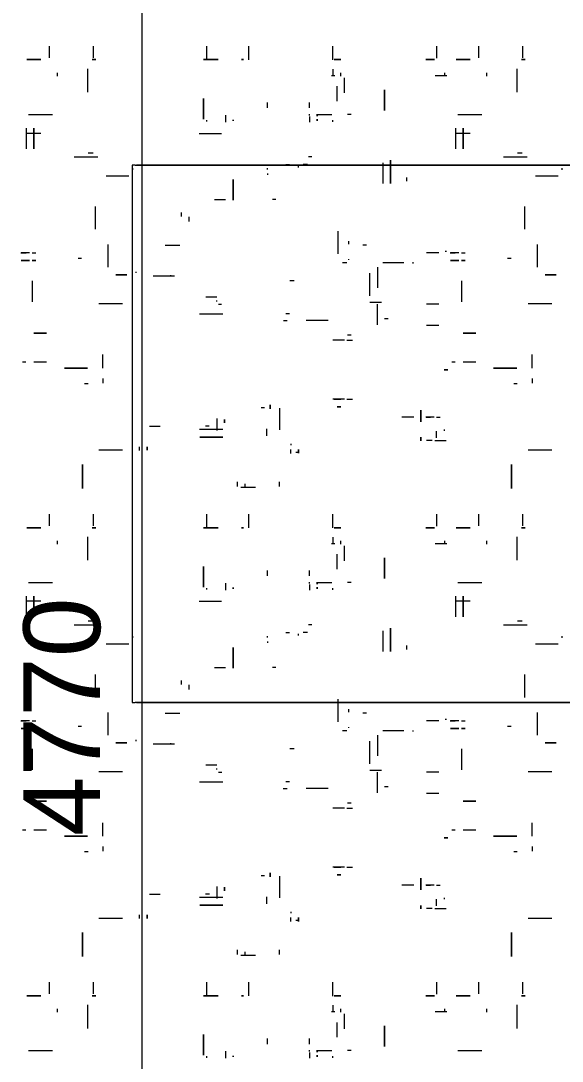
# Model space of a CAD drawing. Header units: millimetres. Extents: x -20313 to 13390, y -15775 to 12805.
# Drawn here: x -9267 to -8561, y -1739 to -383 of the extents above; entities that cross this region are included whole.
import ezdxf

# ---------------------------------------------------------------- set-up
doc = ezdxf.new("R2010")
doc.units = ezdxf.units.MM
for name, color, linetype, lineweight in [('A-ANNO-DIMS', 211, 'Continuous', 9), ('A-ANNO-DIMS-100', 211, 'Continuous', 9), ('G-IMPT', 8, 'Continuous', 5), ('I-FURN', 30, 'Continuous', 5)]:
    doc.layers.add(name, color=color, linetype=linetype, lineweight=lineweight)
doc.styles.add('Arial_3', font='arial.ttf', dxfattribs={"height": 100})
doc.dimstyles.new('Arial_1_0', dxfattribs={"dimscale": 304.8, "dimtxt": 102.02594, "dimasz": 0.328084, "dimexe": 0.328084, "dimexo": 0.0625, "dimgap": 0.082021, "dimtad": 1, "dimdec": 0, "dimzin": 0, "dimdsep": 46, "dimtxsty": 'Arial_3', "dimblk1": 'OBLIQUE', "dimblk2": 'OBLIQUE', "dimsah": 1, "dimcen": 0.09, "dimdle": 0.328084, "dimazin": 0, "dimtfac": 1, "dimtdec": 4, "dimtix": 1, "dimtmove": 0, "dimatfit": 3, "dimfxl": 0.492126, "dimfxlon": 1, "dimtvp": 1, "dimtolj": 1, "dimtzin": 0, "dimarcsym": 2})

# ---------------------------------------------------------------- blocks, each defined once
blk = doc.blocks.new('FUR_2_Tables_Coffee-Profile - _-1171523-01_First floor')
at = {"layer": 'I-FURN', "color": 10}
for p, q in [((-871.7, 350), (-871.7, -350)), ((-870.8, 350), (-871.7, 350)), ((-867.6, 350), (-871.7, 350)), ((-868, 350), (-870.7, 350)), ((-867.6, 350), (-785, 350)), ((-866.7, 350), (-865.9, 350)), ((-866.7, 350), (-863.2, 350)), ((-863.6, 350), (-866.1, 350)), ((-865.9, 350), (-836, 350)), ((-857.3, 350), (-863.4, 350)), ((-780.7, 350), (-863.2, 350)), ((-842.6, 350), (-857.3, 350)), ((-836, 350), (-842.4, 350)), ((-836, 350), (-222.8, 350)), ((-817.6, 350), (-834.9, 350)), ((-222.8, 350), (-817.6, 350)), ((-673, 350), (-785, 350)), ((-780.7, 350), (-673, 350)), ((-673, 350), (630.6, 350)), ((630.6, 350), (-673, 350)), ((229.6, 350), (-222.8, 350)), ((-221.7, 350), (-133.1, 350)), ((-132.4, 350), (-42.2, 350)), ((-42, 350), (48.8, 350)), ((49.1, 350), (139.2, 350)), ((139.9, 350), (228.5, 350)), ((817.8, 350), (229.6, 350)), ((229.6, 350), (836.1, 350)), ((814.1, 350), (630.6, 350)), ((630.6, 350), (673.9, 350)), ((674.9, 350), (809.8, 350)), ((863.7, 350), (809.8, 350)), ((814.1, 350), (868.1, 350)), ((835, 350), (817.8, 350)), ((842.5, 350), (836.1, 350)), ((836.1, 350), (866.9, 350)), ((857.2, 350), (842.6, 350)), ((859.4, 350), (857.2, 350)), ((863.3, 350), (859.9, 350)), ((866.2, 350), (863.6, 350)), ((863.7, 350), (866.9, 350)), ((871.9, 350), (868.1, 350)), ((871.9, 350), (868.1, 350)), ((871.9, -350), (871.9, 350)), ((-871.7, -350), (-871.7, -350)), ((-871.7, -350), (-870.8, -350)), ((-871.7, -350), (-867.6, -350)), ((-870.7, -350), (-868, -350)), ((-785, -350), (-867.6, -350)), ((-865.9, -350), (-866.7, -350)), ((-863.2, -350), (-866.7, -350)), ((-866.1, -350), (-863.6, -350)), ((-836, -350), (-865.9, -350)), ((-863.4, -350), (-857.3, -350)), ((-863.2, -350), (-780.7, -350)), ((-857.3, -350), (-842.6, -350)), ((-842.4, -350), (-836, -350)), ((-222.8, -350), (-836, -350)), ((-834.9, -350), (-817.6, -350)), ((-817.6, -350), (-222.8, -350)), ((-785, -350), (-673, -350)), ((-673, -350), (-780.7, -350)), ((630.6, -350), (-673, -350)), ((-673, -350), (630.6, -350)), ((-222.8, -350), (229.6, -350)), ((-133.1, -350), (-221.7, -350)), ((-42.2, -350), (-132.4, -350)), ((48.8, -350), (-42, -350)), ((139.2, -350), (49.1, -350)), ((228.5, -350), (139.9, -350)), ((229.6, -350), (817.8, -350)), ((836.1, -350), (229.6, -350)), ((630.6, -350), (814.1, -350)), ((673.9, -350), (630.6, -350)), ((809.8, -350), (674.9, -350)), ((809.8, -350), (863.7, -350)), ((868.1, -350), (814.1, -350)), ((817.8, -350), (835, -350)), ((836.1, -350), (842.5, -350)), ((866.9, -350), (836.1, -350)), ((842.6, -350), (857.2, -350)), ((857.2, -350), (859.4, -350)), ((859.9, -350), (863.3, -350)), ((863.6, -350), (866.2, -350)), ((866.9, -350), (863.7, -350)), ((868.1, -350), (871.9, -350)), ((868.1, -350), (871.9, -350))]:
    blk.add_line(p, q, dxfattribs=at)
blk = doc.blocks.new('FUR_8_Carpet - _-1171524-01_First floor')
at = {"layer": 'G-IMPT'}
for p, q in [((610.4, 462.8), (610.4, 460.7)), ((640.9, 455.8), (640.9, 463.3)), ((640.9, 460), (640.9, 461.5)), ((750.3, 454.2), (750.3, 463.3)), ((774.6, 462.6), (774.6, 460.7)), ((447.7, 453.4), (416.6, 453.4)), ((543.1, 448.1), (543.1, 425.8)), ((543.1, 425.8), (543.1, 448.1)), ((586.8, 453.4), (591.6, 453.4)), ((630.9, 453.4), (611.8, 453.4)), ((640.9, 454.5), (640.9, 452.8)), ((1007, 453.4), (975.9, 453.4)), ((605.3, 421.6), (605.3, 436)), ((640.9, 444.8), (640.9, 437.6)), ((695.6, 444.8), (695.6, 437.6)), ((370.5, 424.4), (370.5, 393.8)), ((595.3, 425.1), (595.3, 420.1)), ((605.3, 416.6), (605.3, 421.6)), ((929.9, 424.4), (929.9, 393.8)), ((595.3, 420.1), (595.3, 405.7)), ((410.2, 398.8), (410.2, 403.4)), ((477.2, 402.3), (462.2, 402.3)), ((464.9, 398.8), (464.9, 403.4)), ((600.4, 398.8), (600.4, 403.4)), ((612.3, 402.3), (607.8, 402.3)), ((610.4, 394.1), (610.4, 401.5)), ((969.6, 398.8), (969.6, 403.4)), ((474.9, 379.8), (474.9, 364.2)), ((610.4, 382.3), (610.4, 364.2)), ((719.9, 382.1), (719.9, 364.2)), ((774.6, 381.2), (774.6, 364.2)), ((363, 379.4), (363, 364.2)), ((420.2, 379.4), (420.2, 364.2)), ((922.3, 379.4), (922.3, 364.2)), ((979.6, 379.4), (979.6, 364.2)), ((680.6, 322), (680.6, 328.2)), ((725.3, 324.6), (725.3, 330.1)), ((735.3, 322.2), (735.3, 328.2)), ((665.4, 285), (665.4, 279.8)), ((356.1, 280.7), (325.3, 280.7)), ((654.5, 284), (658.9, 284)), ((665.4, 272.5), (665.4, 274.5)), ((862.3, 281.5), (862.3, 276.5)), ((915.4, 280.7), (884.6, 280.7)), ((477.7, 268.4), (462.7, 268.4)), ((475.4, 265), (475.4, 256.3)), ((481, 268.4), (488.4, 268.4)), ((696.4, 262.4), (696.4, 252.9)), ((465.4, 254.2), (465.4, 255.9)), ((679.7, 254.5), (679.7, 226.3)), ((753.9, 253.8), (784.1, 253.8)), ((761.5, 239.7), (761.5, 255.2)), ((776.3, 249.1), (771.1, 249.1)), ((835.4, 250.2), (849.5, 250.2)), ((475.4, 237.9), (470.5, 237.9)), ((478.6, 237.9), (489.5, 237.9)), ((489.1, 237.9), (483.4, 237.9)), ((504.8, 237.9), (520.7, 237.9)), ((600.4, 225.2), (600.4, 223.8)), ((699.4, 225.9), (703.8, 225.9)), ((592.1, 214.4), (584.7, 214.4)), ((595.4, 214.4), (610.4, 214.4)), ((350.7, 187.6), (350.7, 193.8)), ((370.2, 194.6), (374.6, 194.6)), ((910, 187.6), (910, 193.8)), ((929.5, 194.6), (933.9, 194.6)), ((350.7, 174.2), (350.7, 156.5)), ((424.1, 166.1), (440.8, 166.1)), ((451.2, 166.1), (455.6, 166.1)), ((910, 174.2), (910, 156.5)), ((983.4, 166.1), (1000.1, 166.1)), ((1010.6, 166.1), (1015, 166.1)), ((592.1, 137.6), (584.7, 137.6)), ((595.4, 137.6), (610.4, 137.6)), ((586.8, 131), (591.6, 131)), ((472.4, 118.6), (488.3, 118.6)), ((538.6, 109.9), (543.4, 109.9)), ((552.2, 117.5), (552.2, 115.6)), ((552.2, 115.6), (552.2, 90.6)), ((616.6, 112), (645.1, 112)), ((675.4, 112), (670.2, 112)), ((671.7, 103), (667.2, 103)), ((753.9, 103.6), (784.1, 103.6)), ((356.1, 89.9), (325.3, 89.9)), ((443, 60.5), (443, 87.8)), ((472.4, 90.6), (488.3, 90.6)), ((547.2, 88.4), (562.2, 88.4)), ((556.9, 88.4), (560.5, 88.4)), ((755.2, 91), (759.6, 91)), ((761.5, 87.1), (761.5, 86.1)), ((915.4, 89.9), (884.6, 89.9)), ((1002.4, 60.5), (1002.4, 87.8)), ((552.2, 44.6), (552.2, 69.6)), ((562.2, 79.9), (562.2, 75.2)), ((562.2, 75.2), (562.2, 50.2)), ((775.8, 81), (761.6, 81)), ((661, 60.3), (666.4, 60.3)), ((343.7, 42.5), (343.7, 13.1)), ((552.2, 42.6), (552.2, 44.6)), ((817, 54.1), (844.6, 54.1)), ((821.8, 54.2), (821.8, 53.1)), ((867, 48.4), (867, 50.1)), ((903.1, 42.5), (903.1, 13.1)), ((378.4, 31.1), (382.9, 31.1)), ((506, 37.9), (506, 36.2)), ((517.9, 36.8), (520.5, 36.8)), ((520.5, 36.8), (545.5, 36.8)), ((589.7, 33), (589.7, 32.1)), ((592.2, 37), (597.9, 37)), ((937.8, 31.1), (942.2, 31.1)), ((443, 23.7), (438.2, 23.7)), ((446.2, 23.7), (457.1, 23.7)), ((457.7, 23.7), (451, 23.7)), ((472.4, 23.7), (488.3, 23.7)), ((566.7, 13.7), (571.5, 13.7)), ((604, 0), (604, 25.2)), ((1002.4, 23.7), (997.5, 23.7)), ((1005.6, 23.7), (1016.4, 23.7)), ((1017.1, 23.7), (1010.3, 23.7)), ((589.7, 12.7), (589.7, 8.5)), ((604, -4.3), (604, 0)), ((360.5, -6.8), (360.5, -36.7)), ((919.8, -6.8), (919.8, -36.7)), ((798.1, -23.1), (798.1, -16.9)), ((808.1, -28.6), (808.1, -23.6)), ((684.6, -45.8), (687.5, -45.8)), ((687.5, -45.8), (689, -45.8)), ((764.6, -45.8), (750.5, -45.8)), ((535.2, -66.6), (535.2, -91.6)), ((535.2, -91.6), (535.2, -66.6)), ((545.2, -91.6), (545.2, -66.6)), ((740.3, -71.7), (740.3, -60.3)), ((740.3, -60.3), (740.3, -71.7)), ((346.3, -76.3), (316.9, -76.3)), ((514.7, -73), (514.7, -69.3)), ((514.7, -74.3), (514.7, -73)), ((695.6, -79.4), (695.6, -77.9)), ((905.7, -76.3), (876.3, -76.3)), ((311.9, -84.1), (311.9, -86.6)), ((545.2, -93.5), (545.2, -91.6)), ((643.4, -91.4), (649.1, -91.4)), ((655.1, -87.5), (655.1, -89.6)), ((671.7, -91.4), (667.2, -91.4)), ((695.6, -84.9), (695.6, -86.6)), ((871.2, -84.1), (871.2, -86.6)), ((388.3, -101.4), (357.2, -101.4)), ((369.9, -106.5), (363.7, -106.5)), ((637.9, -101.4), (642.4, -101.4)), ((947.7, -101.4), (916.5, -101.4)), ((929.2, -106.5), (923, -106.5)), ((450.7, -138.7), (450.7, -111.7)), ((1010, -138.7), (1010, -111.7)), ((431.6, -131.9), (449.9, -131.9)), ((775.8, -131.9), (755.7, -131.9)), ((784.7, -131.9), (775.8, -131.9)), ((990.9, -131.9), (1009.2, -131.9)), ((610.4, -146.8), (610.4, -149)), ((640.9, -153.9), (640.9, -146.4)), ((640.9, -149.7), (640.9, -148.1)), ((750.3, -155.5), (750.3, -146.4)), ((774.6, -147.1), (774.6, -149)), ((447.7, -156.3), (416.6, -156.3)), ((543.1, -161.6), (543.1, -183.8)), ((543.1, -183.8), (543.1, -161.6)), ((586.8, -156.3), (591.6, -156.3)), ((630.6, -156.3), (611.8, -156.3)), ((640.9, -155.2), (640.9, -156.9)), ((778.9, -150.3), (778.9, -170.7)), ((778.9, -170.7), (778.9, -150.3)), ((1007, -156.3), (975.9, -156.3)), ((605.3, -188.1), (605.3, -173.7)), ((640.9, -164.9), (640.9, -172.1)), ((695.6, -164.9), (695.6, -172.1)), ((370.5, -185.3), (370.5, -215.9)), ((595.3, -184.6), (595.3, -189.6)), ((595.3, -189.6), (595.3, -204)), ((605.3, -193.1), (605.3, -188.1)), ((929.9, -185.3), (929.9, -215.9)), ((410.2, -210.8), (410.2, -206.2)), ((477.2, -207.3), (462.2, -207.3)), ((464.9, -210.8), (464.9, -206.2)), ((600.4, -210.8), (600.4, -206.2)), ((612.3, -207.3), (607.8, -207.3)), ((610.4, -215.6), (610.4, -208.2)), ((969.6, -210.8), (969.6, -206.2)), ((363, -230.2), (363, -245.5)), ((420.2, -230.2), (420.2, -245.5)), ((474.9, -229.8), (474.9, -245.5)), ((610.4, -227.4), (610.4, -245.5)), ((719.9, -227.6), (719.9, -245.5)), ((774.6, -228.5), (774.6, -237.7)), ((922.3, -230.2), (922.3, -245.5)), ((979.6, -230.2), (979.6, -245.5)), ((774.6, -237.7), (774.6, -245.5)), ((680.6, -287.7), (680.6, -281.5)), ((722.8, -280.7), (711.2, -280.7)), ((725.3, -280.7), (722.8, -280.7)), ((725.3, -285), (725.3, -279.6)), ((730.5, -280.7), (725.3, -280.7)), ((735.3, -287.5), (735.3, -281.5)), ((665.4, -324.6), (665.4, -329.8)), ((356.1, -329), (325.3, -329)), ((654.5, -325.7), (658.9, -325.7)), ((665.4, -337.2), (665.4, -335.1)), ((862.3, -328.2), (862.3, -329.5)), ((862.3, -329.5), (862.3, -333.2)), ((915.4, -329), (884.6, -329)), ((477.7, -341.3), (462.7, -341.3)), ((475.4, -344.7), (475.4, -353.4)), ((481, -341.3), (488.4, -341.3)), ((696.4, -347.3), (696.4, -356.7)), ((753.8, -345.8), (773.7, -345.8)), ((773.7, -345.8), (753.8, -345.8)), ((465.4, -355.5), (465.4, -353.8)), ((679.7, -355.2), (679.7, -383.3)), ((753.9, -355.8), (766, -355.8)), ((761.5, -359.2), (761.5, -354.5)), ((761.5, -369.9), (761.5, -359.2)), ((766, -355.8), (784.1, -355.8)), ((776.3, -360.6), (771.6, -360.6)), ((835.4, -359.5), (849.5, -359.5)), ((475.4, -371.8), (470.5, -371.8)), ((478.6, -371.8), (489.5, -371.8)), ((489.1, -371.8), (483.4, -371.8)), ((504.8, -371.8), (520.7, -371.8)), ((600.4, -384.5), (600.4, -385.9)), ((699.4, -383.8), (703.8, -383.8)), ((592.1, -395.2), (584.7, -395.2)), ((595.4, -395.2), (610.4, -395.2)), ((350.7, -422.1), (350.7, -415.9)), ((370.2, -415.1), (374.6, -415.1)), ((910, -422.1), (910, -415.9)), ((929.5, -415.1), (933.9, -415.1)), ((350.7, -435.4), (350.7, -453.2)), ((424.1, -443.6), (440.8, -443.6)), ((451.2, -443.6), (455.6, -443.6)), ((910, -435.4), (910, -453.2)), ((983.4, -443.6), (1000.1, -443.6)), ((1010.6, -443.6), (1015, -443.6)), ((592.1, -472), (584.7, -472)), ((595.4, -472), (610.4, -472)), ((586.8, -478.6), (591.6, -478.6)), ((472.4, -491), (488.3, -491)), ((538.6, -499.8), (543.4, -499.8)), ((552.2, -492.2), (552.2, -494.1)), ((552.2, -494.1), (552.2, -519.1)), ((616.6, -497.6), (645.1, -497.6)), ((671.5, -497.6), (670.2, -497.6)), ((674.9, -497.6), (671.5, -497.6)), ((671.7, -506.7), (667.2, -506.7)), ((753.9, -506.1), (766, -506.1)), ((766, -506.1), (784.1, -506.1)), ((356.1, -519.8), (325.3, -519.8)), ((443, -549.2), (443, -521.8)), ((472.4, -519.1), (488.3, -519.1)), ((547.2, -521.2), (562.2, -521.2)), ((556.9, -521.2), (560.5, -521.2)), ((755.7, -518.7), (759.6, -518.7)), ((761.5, -522.6), (761.5, -523.6)), ((915.4, -519.8), (884.6, -519.8)), ((1002.4, -549.2), (1002.4, -521.8)), ((552.2, -565.1), (552.2, -540.1)), ((562.2, -529.7), (562.2, -534.5)), ((562.2, -534.5), (562.2, -559.5)), ((775.8, -528.7), (761.6, -528.7)), ((661, -549.3), (666.4, -549.3)), ((817, -555.5), (844.6, -555.5)), ((821.8, -555.5), (821.8, -556.6)), ((343.7, -567.2), (343.7, -596.6)), ((552.2, -567.1), (552.2, -565.1)), ((867, -561.3), (867, -559.6)), ((903.1, -567.2), (903.1, -596.6)), ((378.4, -578.6), (382.9, -578.6)), ((506, -571.8), (506, -573.5)), ((517.9, -572.8), (520.5, -572.8)), ((520.5, -572.8), (545.5, -572.8)), ((589.7, -576.6), (589.7, -577.6)), ((592.2, -572.6), (597.9, -572.6)), ((937.8, -578.6), (942.2, -578.6)), ((443, -586), (438.2, -586)), ((446.2, -586), (457.1, -586)), ((457.7, -586), (451, -586)), ((472.4, -586), (488.3, -586)), ((566.7, -595.9), (571.5, -595.9)), ((604, -613.9), (604, -584.5)), ((1002.4, -586), (997.5, -586)), ((1005.6, -586), (1016.4, -586)), ((1017.1, -586), (1010.3, -586)), ((589.7, -597), (589.7, -601.2)), ((360.5, -616.5), (360.5, -646.3)), ((919.8, -616.5), (919.8, -646.3)), ((798.1, -632.7), (798.1, -626.6)), ((808.1, -638.2), (808.1, -633.3)), ((684.6, -655.5), (687.5, -655.5)), ((687.5, -655.5), (689, -655.5)), ((764.6, -655.5), (750.5, -655.5)), ((535.2, -676.3), (535.2, -700)), ((535.2, -700), (535.2, -676.3)), ((545.2, -700), (545.2, -676.3)), ((740.3, -681.4), (740.3, -670)), ((740.3, -670), (740.3, -681.4)), ((346.3, -686), (316.9, -686)), ((514.7, -682.7), (514.7, -679)), ((514.7, -684), (514.7, -682.7)), ((695.6, -689), (695.6, -687.6)), ((905.7, -686), (876.3, -686)), ((311.9, -693.8), (311.9, -696.2)), ((535.2, -700), (535.2, -701.3)), ((535.2, -701.3), (535.2, -700)), ((545.2, -701.3), (545.2, -700)), ((545.2, -703.2), (545.2, -701.3)), ((643.4, -701.1), (649.1, -701.1)), ((655.1, -697.2), (655.1, -699.2)), ((671.7, -701.1), (667.2, -701.1)), ((695.6, -694.6), (695.6, -696.2)), ((871.2, -693.8), (871.2, -696.2)), ((388.3, -711.1), (357.2, -711.1)), ((369.9, -716.1), (363.7, -716.1)), ((637.9, -711.1), (642.4, -711.1)), ((947.7, -711.1), (916.5, -711.1)), ((929.2, -716.1), (923, -716.1)), ((450.7, -748.3), (450.7, -721.4)), ((1010, -748.3), (1010, -721.4)), ((431.6, -741.5), (449.9, -741.5)), ((784.7, -741.5), (755.4, -741.5)), ((990.9, -741.5), (1009.2, -741.5)), ((610.4, -756.5), (610.4, -758.6)), ((640.9, -763.5), (640.9, -756.1)), ((640.9, -759.3), (640.9, -757.8)), ((750.3, -765.1), (750.3, -756.1)), ((774.6, -756.7), (774.6, -758.6)), ((447.7, -766), (416.6, -766)), ((543.1, -771.3), (543.1, -793.5)), ((543.1, -793.5), (543.1, -771.3)), ((586.8, -766), (591.6, -766)), ((630.9, -766), (611.8, -766)), ((640.9, -764.9), (640.9, -766.6)), ((1007, -766), (975.9, -766)), ((605.3, -797.8), (605.3, -783.4)), ((640.9, -774.6), (640.9, -781.8)), ((695.6, -774.6), (695.6, -781.8)), ((370.5, -795), (370.5, -825.5)), ((595.3, -794.3), (595.3, -799.3)), ((595.3, -799.3), (595.3, -813.7)), ((605.3, -802.8), (605.3, -797.8)), ((929.9, -795), (929.9, -825.5)), ((410.2, -820.5), (410.2, -815.9)), ((477.2, -817), (462.2, -817)), ((464.9, -820.5), (464.9, -815.9)), ((600.4, -820.5), (600.4, -815.9)), ((612.3, -817), (607.8, -817)), ((610.4, -825.2), (610.4, -817.8)), ((969.6, -820.5), (969.6, -815.9)), ((363, -839.9), (363, -855.1)), ((420.2, -839.9), (420.2, -855.1)), ((474.9, -839.5), (474.9, -855.1)), ((610.4, -837.1), (610.4, -855.1)), ((719.9, -837.3), (719.9, -855.1)), ((774.6, -838.1), (774.6, -855.1)), ((922.3, -839.9), (922.3, -855.1)), ((979.6, -839.9), (979.6, -855.1))]:
    blk.add_line(p, q, dxfattribs=at)
at = {"layer": 'G-IMPT', "flags": 128}
for points in [[(630.9, 461.4), (630.9, 459.5)], [(740.3, 461.4), (740.3, 460)], [(630.9, 452.8), (630.9, 455.3)], [(778.9, 459.4), (778.9, 432.5)], [(543.1, 425.8), (543.1, 421.1)], [(359.9, 381.9), (364.9, 381.9)], [(449.9, 381.9), (431.6, 381.9)], [(489.2, 381.9), (478.2, 381.9)], [(608.6, 381.9), (605.1, 381.9), (599.9, 381.9), (605.1, 381.9)], [(729.7, 381.9), (727, 381.9)], [(759.9, 381.9), (765.1, 381.9), (779.2, 381.9), (765.1, 381.9)], [(919.2, 381.9), (924.3, 381.9)], [(1009.2, 381.9), (990.9, 381.9)], [(377.6, 299.5), (377.6, 330.6)], [(936.9, 299.5), (936.9, 330.6)], [(655.4, 279.8), (655.4, 285)], [(852.3, 276.5), (852.3, 281.1)], [(495.9, 264.2), (495.9, 268.8)], [(753.8, 263.8), (783.9, 263.8)], [(495.9, 244), (495.9, 228.8)], [(751.5, 240.7), (751.5, 245.4)], [(599.9, 224.4), (605.1, 224.4)], [(692.3, 221.7), (692.3, 227.2)], [(370.6, 174.1), (401, 174.1)], [(460.9, 176.1), (465.7, 176.1)], [(930, 174.1), (960.3, 174.1)], [(440.8, 128.6), (424.1, 128.6)], [(1000.1, 128.6), (983.4, 128.6)], [(333.8, 52.5), (319.7, 52.5)], [(893.2, 52.5), (879, 52.5)], [(438.2, 33.7), (443, 33.7)], [(457.3, 33.7), (446.2, 33.7)], [(997.5, 33.7), (1002.4, 33.7)], [(1016.7, 33.7), (1005.6, 33.7)], [(463.5, 22.4), (463.5, 21.3)], [(740.3, -60.3), (740.3, -44.8)], [(535.2, -91.6), (535.2, -96.7)], [(440.7, -111.7), (440.7, -138.7)], [(1000, -111.7), (1000, -138.7)], [(630.9, -148.2), (630.9, -150.2)], [(740.3, -148.2), (740.3, -149.7)], [(630.9, -156.9), (630.9, -154.3)], [(778.9, -170.7), (778.9, -177.2)], [(543.1, -183.8), (543.1, -188.5)], [(359.9, -227.8), (364.9, -227.8)], [(449.9, -227.8), (431.6, -227.8)], [(489.2, -227.8), (478.2, -227.8)], [(608.6, -227.8), (605.1, -227.8), (599.9, -227.8), (605.1, -227.8)], [(729.7, -227.8), (727, -227.8)], [(759.9, -227.8), (765.1, -227.8), (779.2, -227.8), (765.1, -227.8)], [(919.2, -227.8), (924.3, -227.8)], [(1009.2, -227.8), (990.9, -227.8)], [(377.6, -310.1), (377.6, -279)], [(936.9, -310.1), (936.9, -279)], [(655.4, -329.8), (655.4, -324.7)], [(852.3, -333.2), (852.3, -328.6)], [(495.9, -345.5), (495.9, -340.9)], [(773.7, -345.8), (783.9, -345.8)], [(495.9, -365.7), (495.9, -380.9)], [(751.5, -368.9), (751.5, -364.3)], [(599.9, -385.2), (605.1, -385.2)], [(692.3, -387.9), (692.3, -382.5)], [(460.9, -433.6), (465.7, -433.6)], [(370.6, -435.6), (401, -435.6)], [(930, -435.6), (960.3, -435.6)], [(440.8, -481), (424.1, -481)], [(1000.1, -481), (983.4, -481)], [(333.8, -557.2), (319.7, -557.2)], [(893.2, -557.2), (879, -557.2)], [(438.2, -576), (443, -576)], [(457.3, -576), (446.2, -576)], [(997.5, -576), (1002.4, -576)], [(1016.7, -576), (1005.6, -576)], [(463.5, -587.2), (463.5, -588.3)], [(740.3, -670), (740.3, -654.4)], [(535.2, -701.3), (535.2, -706.4)], [(440.7, -721.4), (440.7, -748.3)], [(1000, -721.4), (1000, -748.3)], [(630.9, -757.9), (630.9, -759.8)], [(740.3, -757.9), (740.3, -759.3)], [(630.9, -766.6), (630.9, -764)], [(778.9, -759.9), (778.9, -786.9)], [(543.1, -793.5), (543.1, -798.2)], [(359.9, -837.5), (364.9, -837.5)], [(449.9, -837.5), (431.6, -837.5)], [(489.2, -837.5), (478.2, -837.5)], [(608.6, -837.5), (605.1, -837.5), (599.9, -837.5), (605.1, -837.5)], [(729.7, -837.5), (727, -837.5)], [(759.9, -837.5), (765.1, -837.5), (779.2, -837.5), (765.1, -837.5)], [(919.2, -837.5), (924.3, -837.5)], [(1009.2, -837.5), (990.9, -837.5)]]:
    blk.add_lwpolyline(points, close=True, dxfattribs=at)
for points in [[(730.5, 329), (725.3, 329), (711.2, 329)], [(608.6, 214.4), (605.1, 214.4), (599.9, 214.4)], [(829.2, 13.7), (824, 13.7), (809.9, 13.7)], [(608.6, -395.2), (605.1, -395.2), (599.9, -395.2)], [(829.2, -595.9), (824, -595.9), (809.9, -595.9)]]:
    blk.add_lwpolyline(points, dxfattribs=at)
blk = doc.blocks.new('DIMBLOCK252-01_First floor')
at = {"layer": 'A-ANNO-DIMS-100', "transparency": 16777216}
for p, q in [((-9108.5, 1093.5), (-9158.5, 1143.5)), ((-9108.5, 1093.5), (-9258.5, 1093.5)), ((-9108.5, -3676.5), (-9108.5, 1093.5)), ((-9108.5, 1093.5), (-9058.5, 1043.5)), ((-9108.5, 1093.5), (-9008.5, 1093.5)), ((-9108.5, -3676.5), (-9158.5, -3626.5)), ((-9108.5, -3676.5), (-9258.5, -3676.5)), ((-9108.5, -3676.5), (-9058.5, -3726.5)), ((-9108.5, -3676.5), (-9008.5, -3676.5))]:
    blk.add_line(p, q, dxfattribs=at)
at = {"layer": 'A-ANNO-DIMS-100', "color": 0, "transparency": 16777216, "insert": (-9263.3, -1445.4), "char_height": 100, "width": 369.177, "attachment_point": 1, "rotation": 90, "line_spacing_factor": 0.941778, "style": 'Arial_3'}
blk.add_mtext('4770', dxfattribs=at)
blk = doc.blocks.new('_Oblique')
at = {"color": 0, "linetype": 'ByBlock', "lineweight": -2}
blk.add_line((-0.5, -0.5), (0.5, 0.5), dxfattribs=at)

msp = doc.modelspace()

# ---------------------------------------------------------------- block references
at = {"layer": 'I-FURN', "color": 10, "rotation": 180}
for name, p in [('FUR_8_Carpet - _-1171524-01_First floor', (-8249.6, -1271.5)), ('FUR_2_Tables_Coffee-Profile - _-1171523-01_First floor', (-8249.6, -921.5))]:
    msp.add_blockref(name, p, dxfattribs=at)

# ---------------------------------------------------------------- dimensions: what is measured, and where the dimension line sits
at = {"layer": 'A-ANNO-DIMS'}
dim = msp.add_linear_dim(base=(-9108.5, 1093.5), p1=(-9258.5, -3676.5), p2=(-9258.5, 1093.5), angle=90, dimstyle='Arial_1_0', override={"dimpost": '<>', "dimfxl": 4770}, dxfattribs=at)
dim.commit()
dim.dimension.update_dxf_attribs({"geometry": 'DIMBLOCK252-01_First floor', "text_midpoint": (-9184.6, -1291.5)})

doc.saveas('drawing.dxf')
